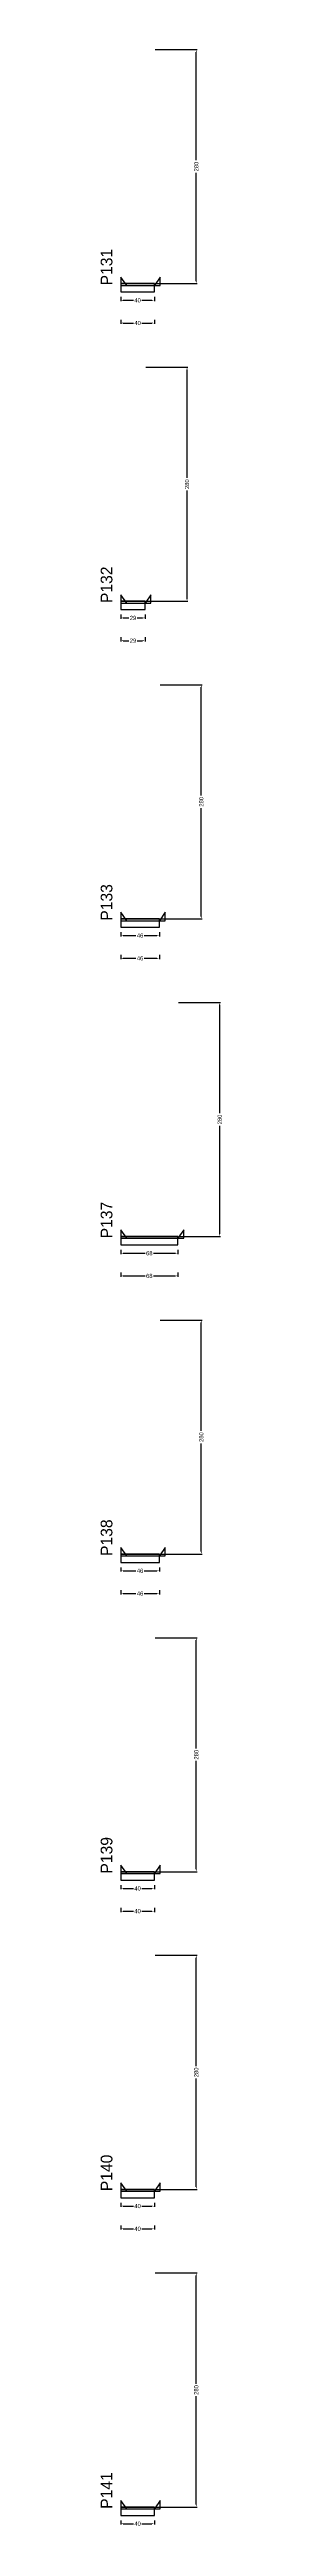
# Model space of a CAD drawing. Header units: centimetres. Extents: x -10500 to 4121, y -45226 to 295.
# Drawn here: x 3976 to 4121, y -33841 to -30878 of the extents above; entities that cross this region are included whole.
import ezdxf

# ---------------------------------------------------------------- set-up
doc = ezdxf.new("R2010")
doc.units = ezdxf.units.CM
for name, color, linetype in [('NOMENCLATURA', 7, 'Continuous'), ('SARR_2.2x10', 60, 'Continuous'), ('SARR_2.2x7', 40, 'Continuous')]:
    doc.layers.add(name, color=color, linetype=linetype)
doc.dimstyles.new('PAINEL-NOVA', dxfattribs={"dimtxt": 5, "dimasz": 3, "dimexe": 1, "dimexo": 1, "dimgap": 1, "dimtad": 1, "dimcen": 2.5, "dimazin": 3, "dimtfac": 1, "dimtmove": 0, "dimatfit": 3})

# ---------------------------------------------------------------- blocks, each defined once
blk = doc.blocks.new('_CLOSEDFILLED')
at = {"color": 0, "linetype": 'BYBLOCK'}
blk.add_solid([(-1, 0.16), (0, 0), (-1, -0.16)], dxfattribs=at)
blk = doc.blocks.new('*D2153')
for p, q in [((4000, -31173.8), (4000, -31178.8)), ((4003, -31177.8), (4015, -31177.8)), ((4025, -31177.8), (4037, -31177.8)), ((4040, -31173.8), (4040, -31178.8))]:
    blk.add_line(p, q)
at = {"layer": 'Defpoints'}
for p in [(4000, -31172.8), (4040, -31172.8), (4000, -31177.8)]:
    blk.add_point(p, dxfattribs=at)
at = {"layer": 'SARR_2.2x10', "xscale": 3, "yscale": 3, "rotation": 180}
blk.add_blockref('_CLOSEDFILLED', (4000, -31177.8), dxfattribs=at)
at = {"layer": 'SARR_2.2x10', "xscale": 3, "yscale": 3}
blk.add_blockref('_CLOSEDFILLED', (4040, -31177.8), dxfattribs=at)
at = {"layer": 'SARR_2.2x10', "insert": (4020, -31177.8), "char_height": 5, "attachment_point": 5}
blk.add_mtext('40', dxfattribs=at)
blk = doc.blocks.new('*D2154')
for p, q in [((4041, -30877.8), (4091, -30877.8)), ((4090, -31010.3), (4090, -30880.8)), ((4090, -31154.8), (4090, -31025.3)), ((4041, -31157.8), (4091, -31157.8))]:
    blk.add_line(p, q)
at = {"layer": 'Defpoints'}
for p in [(4040, -30877.8), (4040, -31157.8), (4090, -31157.8)]:
    blk.add_point(p, dxfattribs=at)
at = {"layer": 'SARR_2.2x10', "xscale": 3, "yscale": 3}
for p, rotation in [((4090, -30877.8), 90), ((4090, -31157.8), 270)]:
    blk.add_blockref('_CLOSEDFILLED', p, dxfattribs=dict(at, rotation=rotation))
at = {"layer": 'SARR_2.2x10', "insert": (4090, -31017.8), "char_height": 5, "attachment_point": 5, "rotation": 90}
blk.add_mtext('280', dxfattribs=at)
blk = doc.blocks.new('*D2155')
for p, q in [((4041, -30877.8), (4091, -30877.8)), ((4090, -31010.3), (4090, -30880.8)), ((4090, -31154.8), (4090, -31025.3)), ((4041, -31157.8), (4091, -31157.8))]:
    blk.add_line(p, q)
at = {"layer": 'Defpoints'}
for p in [(4040, -30877.8), (4040, -31157.8), (4090, -31157.8)]:
    blk.add_point(p, dxfattribs=at)
at = {"layer": 'SARR_2.2x10', "xscale": 3, "yscale": 3}
for p, rotation in [((4090, -30877.8), 90), ((4090, -31157.8), 270)]:
    blk.add_blockref('_CLOSEDFILLED', p, dxfattribs=dict(at, rotation=rotation))
at = {"layer": 'SARR_2.2x10', "insert": (4090, -31017.8), "char_height": 5, "attachment_point": 5, "rotation": 90}
blk.add_mtext('280', dxfattribs=at)
blk = doc.blocks.new('*D2156')
for p, q in [((4041, -30877.8), (4091, -30877.8)), ((4090, -31010.3), (4090, -30880.8)), ((4090, -31154.8), (4090, -31025.3)), ((4041, -31157.8), (4091, -31157.8))]:
    blk.add_line(p, q)
at = {"layer": 'Defpoints'}
for p in [(4040, -30877.8), (4040, -31157.8), (4090, -31157.8)]:
    blk.add_point(p, dxfattribs=at)
at = {"layer": 'SARR_2.2x10', "xscale": 3, "yscale": 3}
for p, rotation in [((4090, -30877.8), 90), ((4090, -31157.8), 270)]:
    blk.add_blockref('_CLOSEDFILLED', p, dxfattribs=dict(at, rotation=rotation))
at = {"layer": 'SARR_2.2x10', "insert": (4090, -31017.8), "char_height": 5, "attachment_point": 5, "rotation": 90}
blk.add_mtext('280', dxfattribs=at)
blk = doc.blocks.new('*D2157')
for p, q in [((4041, -30877.8), (4091, -30877.8)), ((4090, -31010.3), (4090, -30880.8)), ((4090, -31154.8), (4090, -31025.3)), ((4041, -31157.8), (4091, -31157.8))]:
    blk.add_line(p, q)
at = {"layer": 'Defpoints'}
for p in [(4040, -30877.8), (4040, -31157.8), (4090, -31157.8)]:
    blk.add_point(p, dxfattribs=at)
at = {"layer": 'SARR_2.2x10', "xscale": 3, "yscale": 3}
for p, rotation in [((4090, -30877.8), 90), ((4090, -31157.8), 270)]:
    blk.add_blockref('_CLOSEDFILLED', p, dxfattribs=dict(at, rotation=rotation))
at = {"layer": 'SARR_2.2x10', "insert": (4090, -31017.8), "char_height": 5, "attachment_point": 5, "rotation": 90}
blk.add_mtext('280', dxfattribs=at)
blk = doc.blocks.new('*D2158')
for p, q in [((4000, -31201), (4000, -31206)), ((4040, -31201), (4040, -31206)), ((4003, -31205), (4015, -31205)), ((4025, -31205), (4037, -31205))]:
    blk.add_line(p, q)
at = {"layer": 'Defpoints'}
for p in [(4000, -31200), (4040, -31200), (4000, -31205)]:
    blk.add_point(p, dxfattribs=at)
at = {"layer": 'SARR_2.2x10', "xscale": 3, "yscale": 3, "rotation": 180}
blk.add_blockref('_CLOSEDFILLED', (4000, -31205), dxfattribs=at)
at = {"layer": 'SARR_2.2x10', "xscale": 3, "yscale": 3}
blk.add_blockref('_CLOSEDFILLED', (4040, -31205), dxfattribs=at)
at = {"layer": 'SARR_2.2x10', "insert": (4020, -31205), "char_height": 5, "attachment_point": 5}
blk.add_mtext('40', dxfattribs=at)
blk = doc.blocks.new('GRA-E')
at = {"layer": 'SARR_2.2x7'}
blk.add_lwpolyline([(0, 0), (7, 0), (0, 10)], close=True, dxfattribs=at)
blk = doc.blocks.new('GRA-D')
at = {"layer": 'SARR_2.2x7'}
blk.add_lwpolyline([(0, 0), (7, 0), (7, 10)], close=True, dxfattribs=at)
blk = doc.blocks.new('*D2179')
for p, q in [((4000, -31553.8), (4000, -31558.8)), ((4003, -31557.8), (4009.5, -31557.8)), ((4019.5, -31557.8), (4026, -31557.8)), ((4029, -31553.8), (4029, -31558.8))]:
    blk.add_line(p, q)
at = {"layer": 'Defpoints'}
for p in [(4000, -31552.8), (4000, -31557.8), (4029, -31552.8)]:
    blk.add_point(p, dxfattribs=at)
at = {"layer": 'SARR_2.2x10', "xscale": 3, "yscale": 3, "rotation": 180}
blk.add_blockref('_CLOSEDFILLED', (4000, -31557.8), dxfattribs=at)
at = {"layer": 'SARR_2.2x10', "xscale": 3, "yscale": 3}
blk.add_blockref('_CLOSEDFILLED', (4029, -31557.8), dxfattribs=at)
at = {"layer": 'SARR_2.2x10', "insert": (4014.5, -31557.8), "char_height": 5, "attachment_point": 5}
blk.add_mtext('29', dxfattribs=at)
blk = doc.blocks.new('*D2180')
for p, q in [((4030, -31257.8), (4080, -31257.8)), ((4079, -31390.3), (4079, -31260.8)), ((4079, -31534.8), (4079, -31405.3)), ((4030, -31537.8), (4080, -31537.8))]:
    blk.add_line(p, q)
at = {"layer": 'Defpoints'}
for p in [(4029, -31257.8), (4029, -31537.8), (4079, -31537.8)]:
    blk.add_point(p, dxfattribs=at)
at = {"layer": 'SARR_2.2x10', "xscale": 3, "yscale": 3}
for p, rotation in [((4079, -31257.8), 90), ((4079, -31537.8), 270)]:
    blk.add_blockref('_CLOSEDFILLED', p, dxfattribs=dict(at, rotation=rotation))
at = {"layer": 'SARR_2.2x10', "insert": (4079, -31397.8), "char_height": 5, "attachment_point": 5, "rotation": 90}
blk.add_mtext('280', dxfattribs=at)
blk = doc.blocks.new('*D2181')
for p, q in [((4030, -31257.8), (4080, -31257.8)), ((4079, -31390.3), (4079, -31260.8)), ((4079, -31534.8), (4079, -31405.3)), ((4030, -31537.8), (4080, -31537.8))]:
    blk.add_line(p, q)
at = {"layer": 'Defpoints'}
for p in [(4029, -31257.8), (4029, -31537.8), (4079, -31537.8)]:
    blk.add_point(p, dxfattribs=at)
at = {"layer": 'SARR_2.2x10', "xscale": 3, "yscale": 3}
for p, rotation in [((4079, -31257.8), 90), ((4079, -31537.8), 270)]:
    blk.add_blockref('_CLOSEDFILLED', p, dxfattribs=dict(at, rotation=rotation))
at = {"layer": 'SARR_2.2x10', "insert": (4079, -31397.8), "char_height": 5, "attachment_point": 5, "rotation": 90}
blk.add_mtext('280', dxfattribs=at)
blk = doc.blocks.new('*D2182')
for p, q in [((4030, -31257.8), (4080, -31257.8)), ((4079, -31390.3), (4079, -31260.8)), ((4079, -31534.8), (4079, -31405.3)), ((4030, -31537.8), (4080, -31537.8))]:
    blk.add_line(p, q)
at = {"layer": 'Defpoints'}
for p in [(4029, -31257.8), (4029, -31537.8), (4079, -31537.8)]:
    blk.add_point(p, dxfattribs=at)
at = {"layer": 'SARR_2.2x10', "xscale": 3, "yscale": 3}
for p, rotation in [((4079, -31257.8), 90), ((4079, -31537.8), 270)]:
    blk.add_blockref('_CLOSEDFILLED', p, dxfattribs=dict(at, rotation=rotation))
at = {"layer": 'SARR_2.2x10', "insert": (4079, -31397.8), "char_height": 5, "attachment_point": 5, "rotation": 90}
blk.add_mtext('280', dxfattribs=at)
blk = doc.blocks.new('*D2183')
for p, q in [((4030, -31257.8), (4080, -31257.8)), ((4079, -31390.3), (4079, -31260.8)), ((4079, -31534.8), (4079, -31405.3)), ((4030, -31537.8), (4080, -31537.8))]:
    blk.add_line(p, q)
at = {"layer": 'Defpoints'}
for p in [(4029, -31257.8), (4029, -31537.8), (4079, -31537.8)]:
    blk.add_point(p, dxfattribs=at)
at = {"layer": 'SARR_2.2x10', "xscale": 3, "yscale": 3}
for p, rotation in [((4079, -31257.8), 90), ((4079, -31537.8), 270)]:
    blk.add_blockref('_CLOSEDFILLED', p, dxfattribs=dict(at, rotation=rotation))
at = {"layer": 'SARR_2.2x10', "insert": (4079, -31397.8), "char_height": 5, "attachment_point": 5, "rotation": 90}
blk.add_mtext('280', dxfattribs=at)
blk = doc.blocks.new('*D2184')
for p, q in [((4000, -31581), (4000, -31586)), ((4003, -31585), (4009.5, -31585)), ((4019.5, -31585), (4026, -31585)), ((4029, -31581), (4029, -31586))]:
    blk.add_line(p, q)
at = {"layer": 'Defpoints'}
for p in [(4000, -31580), (4000, -31585), (4029, -31580)]:
    blk.add_point(p, dxfattribs=at)
at = {"layer": 'SARR_2.2x10', "xscale": 3, "yscale": 3, "rotation": 180}
blk.add_blockref('_CLOSEDFILLED', (4000, -31585), dxfattribs=at)
at = {"layer": 'SARR_2.2x10', "xscale": 3, "yscale": 3}
blk.add_blockref('_CLOSEDFILLED', (4029, -31585), dxfattribs=at)
at = {"layer": 'SARR_2.2x10', "insert": (4014.5, -31585), "char_height": 5, "attachment_point": 5}
blk.add_mtext('29', dxfattribs=at)
blk = doc.blocks.new('*D2205')
for p, q in [((4000, -31933.8), (4000, -31938.8)), ((4003, -31937.8), (4018, -31937.8)), ((4028, -31937.8), (4043, -31937.8)), ((4046, -31933.8), (4046, -31938.8))]:
    blk.add_line(p, q)
at = {"layer": 'Defpoints'}
for p in [(4000, -31932.8), (4000, -31937.8), (4046, -31932.8)]:
    blk.add_point(p, dxfattribs=at)
at = {"layer": 'SARR_2.2x10', "xscale": 3, "yscale": 3, "rotation": 180}
blk.add_blockref('_CLOSEDFILLED', (4000, -31937.8), dxfattribs=at)
at = {"layer": 'SARR_2.2x10', "xscale": 3, "yscale": 3}
blk.add_blockref('_CLOSEDFILLED', (4046, -31937.8), dxfattribs=at)
at = {"layer": 'SARR_2.2x10', "insert": (4023, -31937.8), "char_height": 5, "attachment_point": 5}
blk.add_mtext('46', dxfattribs=at)
blk = doc.blocks.new('*D2206')
for p, q in [((4047, -31637.8), (4097, -31637.8)), ((4096, -31770.3), (4096, -31640.8)), ((4096, -31914.8), (4096, -31785.3)), ((4047, -31917.8), (4097, -31917.8))]:
    blk.add_line(p, q)
at = {"layer": 'Defpoints'}
for p in [(4046, -31637.8), (4046, -31917.8), (4096, -31917.8)]:
    blk.add_point(p, dxfattribs=at)
at = {"layer": 'SARR_2.2x10', "xscale": 3, "yscale": 3}
for p, rotation in [((4096, -31637.8), 90), ((4096, -31917.8), 270)]:
    blk.add_blockref('_CLOSEDFILLED', p, dxfattribs=dict(at, rotation=rotation))
at = {"layer": 'SARR_2.2x10', "insert": (4096, -31777.8), "char_height": 5, "attachment_point": 5, "rotation": 90}
blk.add_mtext('280', dxfattribs=at)
blk = doc.blocks.new('*D2207')
for p, q in [((4047, -31637.8), (4097, -31637.8)), ((4096, -31770.3), (4096, -31640.8)), ((4096, -31914.8), (4096, -31785.3)), ((4047, -31917.8), (4097, -31917.8))]:
    blk.add_line(p, q)
at = {"layer": 'Defpoints'}
for p in [(4046, -31637.8), (4046, -31917.8), (4096, -31917.8)]:
    blk.add_point(p, dxfattribs=at)
at = {"layer": 'SARR_2.2x10', "xscale": 3, "yscale": 3}
for p, rotation in [((4096, -31637.8), 90), ((4096, -31917.8), 270)]:
    blk.add_blockref('_CLOSEDFILLED', p, dxfattribs=dict(at, rotation=rotation))
at = {"layer": 'SARR_2.2x10', "insert": (4096, -31777.8), "char_height": 5, "attachment_point": 5, "rotation": 90}
blk.add_mtext('280', dxfattribs=at)
blk = doc.blocks.new('*D2208')
for p, q in [((4047, -31637.8), (4097, -31637.8)), ((4096, -31770.3), (4096, -31640.8)), ((4096, -31914.8), (4096, -31785.3)), ((4047, -31917.8), (4097, -31917.8))]:
    blk.add_line(p, q)
at = {"layer": 'Defpoints'}
for p in [(4046, -31637.8), (4046, -31917.8), (4096, -31917.8)]:
    blk.add_point(p, dxfattribs=at)
at = {"layer": 'SARR_2.2x10', "xscale": 3, "yscale": 3}
for p, rotation in [((4096, -31637.8), 90), ((4096, -31917.8), 270)]:
    blk.add_blockref('_CLOSEDFILLED', p, dxfattribs=dict(at, rotation=rotation))
at = {"layer": 'SARR_2.2x10', "insert": (4096, -31777.8), "char_height": 5, "attachment_point": 5, "rotation": 90}
blk.add_mtext('280', dxfattribs=at)
blk = doc.blocks.new('*D2209')
for p, q in [((4047, -31637.8), (4097, -31637.8)), ((4096, -31770.3), (4096, -31640.8)), ((4096, -31914.8), (4096, -31785.3)), ((4047, -31917.8), (4097, -31917.8))]:
    blk.add_line(p, q)
at = {"layer": 'Defpoints'}
for p in [(4046, -31637.8), (4046, -31917.8), (4096, -31917.8)]:
    blk.add_point(p, dxfattribs=at)
at = {"layer": 'SARR_2.2x10', "xscale": 3, "yscale": 3}
for p, rotation in [((4096, -31637.8), 90), ((4096, -31917.8), 270)]:
    blk.add_blockref('_CLOSEDFILLED', p, dxfattribs=dict(at, rotation=rotation))
at = {"layer": 'SARR_2.2x10', "insert": (4096, -31777.8), "char_height": 5, "attachment_point": 5, "rotation": 90}
blk.add_mtext('280', dxfattribs=at)
blk = doc.blocks.new('*D2210')
for p, q in [((4000, -31961), (4000, -31966)), ((4003, -31965), (4018, -31965)), ((4028, -31965), (4043, -31965)), ((4046, -31961), (4046, -31966))]:
    blk.add_line(p, q)
at = {"layer": 'Defpoints'}
for p in [(4000, -31960), (4000, -31965), (4046, -31960)]:
    blk.add_point(p, dxfattribs=at)
at = {"layer": 'SARR_2.2x10', "xscale": 3, "yscale": 3, "rotation": 180}
blk.add_blockref('_CLOSEDFILLED', (4000, -31965), dxfattribs=at)
at = {"layer": 'SARR_2.2x10', "xscale": 3, "yscale": 3}
blk.add_blockref('_CLOSEDFILLED', (4046, -31965), dxfattribs=at)
at = {"layer": 'SARR_2.2x10', "insert": (4023, -31965), "char_height": 5, "attachment_point": 5}
blk.add_mtext('46', dxfattribs=at)
blk = doc.blocks.new('*D2231')
for p, q in [((4000, -32313.8), (4000, -32318.8)), ((4003, -32317.8), (4029, -32317.8)), ((4039, -32317.8), (4065, -32317.8)), ((4068, -32313.8), (4068, -32318.8))]:
    blk.add_line(p, q)
at = {"layer": 'Defpoints'}
for p in [(4000, -32312.8), (4000, -32317.8), (4068, -32312.8)]:
    blk.add_point(p, dxfattribs=at)
at = {"layer": 'SARR_2.2x10', "xscale": 3, "yscale": 3, "rotation": 180}
blk.add_blockref('_CLOSEDFILLED', (4000, -32317.8), dxfattribs=at)
at = {"layer": 'SARR_2.2x10', "xscale": 3, "yscale": 3}
blk.add_blockref('_CLOSEDFILLED', (4068, -32317.8), dxfattribs=at)
at = {"layer": 'SARR_2.2x10', "insert": (4034, -32317.8), "char_height": 5, "attachment_point": 5}
blk.add_mtext('68', dxfattribs=at)
blk = doc.blocks.new('*D2232')
for p, q in [((4069, -32017.8), (4119, -32017.8)), ((4118, -32150.3), (4118, -32020.8)), ((4118, -32294.8), (4118, -32165.3)), ((4069, -32297.8), (4119, -32297.8))]:
    blk.add_line(p, q)
at = {"layer": 'Defpoints'}
for p in [(4068, -32017.8), (4068, -32297.8), (4118, -32297.8)]:
    blk.add_point(p, dxfattribs=at)
at = {"layer": 'SARR_2.2x10', "xscale": 3, "yscale": 3}
for p, rotation in [((4118, -32017.8), 90), ((4118, -32297.8), 270)]:
    blk.add_blockref('_CLOSEDFILLED', p, dxfattribs=dict(at, rotation=rotation))
at = {"layer": 'SARR_2.2x10', "insert": (4118, -32157.8), "char_height": 5, "attachment_point": 5, "rotation": 90}
blk.add_mtext('280', dxfattribs=at)
blk = doc.blocks.new('*D2233')
for p, q in [((4069, -32017.8), (4119, -32017.8)), ((4118, -32150.3), (4118, -32020.8)), ((4118, -32294.8), (4118, -32165.3)), ((4069, -32297.8), (4119, -32297.8))]:
    blk.add_line(p, q)
at = {"layer": 'Defpoints'}
for p in [(4068, -32017.8), (4068, -32297.8), (4118, -32297.8)]:
    blk.add_point(p, dxfattribs=at)
at = {"layer": 'SARR_2.2x10', "xscale": 3, "yscale": 3}
for p, rotation in [((4118, -32017.8), 90), ((4118, -32297.8), 270)]:
    blk.add_blockref('_CLOSEDFILLED', p, dxfattribs=dict(at, rotation=rotation))
at = {"layer": 'SARR_2.2x10', "insert": (4118, -32157.8), "char_height": 5, "attachment_point": 5, "rotation": 90}
blk.add_mtext('280', dxfattribs=at)
blk = doc.blocks.new('*D2234')
for p, q in [((4069, -32017.8), (4119, -32017.8)), ((4118, -32150.3), (4118, -32020.8)), ((4118, -32294.8), (4118, -32165.3)), ((4069, -32297.8), (4119, -32297.8))]:
    blk.add_line(p, q)
at = {"layer": 'Defpoints'}
for p in [(4068, -32017.8), (4068, -32297.8), (4118, -32297.8)]:
    blk.add_point(p, dxfattribs=at)
at = {"layer": 'SARR_2.2x10', "xscale": 3, "yscale": 3}
for p, rotation in [((4118, -32017.8), 90), ((4118, -32297.8), 270)]:
    blk.add_blockref('_CLOSEDFILLED', p, dxfattribs=dict(at, rotation=rotation))
at = {"layer": 'SARR_2.2x10', "insert": (4118, -32157.8), "char_height": 5, "attachment_point": 5, "rotation": 90}
blk.add_mtext('280', dxfattribs=at)
blk = doc.blocks.new('*D2235')
for p, q in [((4069, -32017.8), (4119, -32017.8)), ((4118, -32150.3), (4118, -32020.8)), ((4118, -32294.8), (4118, -32165.3)), ((4069, -32297.8), (4119, -32297.8))]:
    blk.add_line(p, q)
at = {"layer": 'Defpoints'}
for p in [(4068, -32017.8), (4068, -32297.8), (4118, -32297.8)]:
    blk.add_point(p, dxfattribs=at)
at = {"layer": 'SARR_2.2x10', "xscale": 3, "yscale": 3}
for p, rotation in [((4118, -32017.8), 90), ((4118, -32297.8), 270)]:
    blk.add_blockref('_CLOSEDFILLED', p, dxfattribs=dict(at, rotation=rotation))
at = {"layer": 'SARR_2.2x10', "insert": (4118, -32157.8), "char_height": 5, "attachment_point": 5, "rotation": 90}
blk.add_mtext('280', dxfattribs=at)
blk = doc.blocks.new('*D2236')
for p, q in [((4000, -32341), (4000, -32346)), ((4003, -32345), (4029, -32345)), ((4039, -32345), (4065, -32345)), ((4068, -32341), (4068, -32346))]:
    blk.add_line(p, q)
at = {"layer": 'Defpoints'}
for p in [(4000, -32340), (4000, -32345), (4068, -32340)]:
    blk.add_point(p, dxfattribs=at)
at = {"layer": 'SARR_2.2x10', "xscale": 3, "yscale": 3, "rotation": 180}
blk.add_blockref('_CLOSEDFILLED', (4000, -32345), dxfattribs=at)
at = {"layer": 'SARR_2.2x10', "xscale": 3, "yscale": 3}
blk.add_blockref('_CLOSEDFILLED', (4068, -32345), dxfattribs=at)
at = {"layer": 'SARR_2.2x10', "insert": (4034, -32345), "char_height": 5, "attachment_point": 5}
blk.add_mtext('68', dxfattribs=at)
blk = doc.blocks.new('*D2257')
for p, q in [((4000, -32693.8), (4000, -32698.8)), ((4003, -32697.8), (4018, -32697.8)), ((4028, -32697.8), (4043, -32697.8)), ((4046, -32693.8), (4046, -32698.8))]:
    blk.add_line(p, q)
at = {"layer": 'Defpoints'}
for p in [(4000, -32692.8), (4000, -32697.8), (4046, -32692.8)]:
    blk.add_point(p, dxfattribs=at)
at = {"layer": 'SARR_2.2x10', "xscale": 3, "yscale": 3, "rotation": 180}
blk.add_blockref('_CLOSEDFILLED', (4000, -32697.8), dxfattribs=at)
at = {"layer": 'SARR_2.2x10', "xscale": 3, "yscale": 3}
blk.add_blockref('_CLOSEDFILLED', (4046, -32697.8), dxfattribs=at)
at = {"layer": 'SARR_2.2x10', "insert": (4023, -32697.8), "char_height": 5, "attachment_point": 5}
blk.add_mtext('46', dxfattribs=at)
blk = doc.blocks.new('*D2258')
for p, q in [((4047, -32397.8), (4097, -32397.8)), ((4096, -32530.3), (4096, -32400.8)), ((4096, -32674.8), (4096, -32545.3)), ((4047, -32677.8), (4097, -32677.8))]:
    blk.add_line(p, q)
at = {"layer": 'Defpoints'}
for p in [(4046, -32397.8), (4046, -32677.8), (4096, -32677.8)]:
    blk.add_point(p, dxfattribs=at)
at = {"layer": 'SARR_2.2x10', "xscale": 3, "yscale": 3}
for p, rotation in [((4096, -32397.8), 90), ((4096, -32677.8), 270)]:
    blk.add_blockref('_CLOSEDFILLED', p, dxfattribs=dict(at, rotation=rotation))
at = {"layer": 'SARR_2.2x10', "insert": (4096, -32537.8), "char_height": 5, "attachment_point": 5, "rotation": 90}
blk.add_mtext('280', dxfattribs=at)
blk = doc.blocks.new('*D2259')
for p, q in [((4047, -32397.8), (4097, -32397.8)), ((4096, -32530.3), (4096, -32400.8)), ((4096, -32674.8), (4096, -32545.3)), ((4047, -32677.8), (4097, -32677.8))]:
    blk.add_line(p, q)
at = {"layer": 'Defpoints'}
for p in [(4046, -32397.8), (4046, -32677.8), (4096, -32677.8)]:
    blk.add_point(p, dxfattribs=at)
at = {"layer": 'SARR_2.2x10', "xscale": 3, "yscale": 3}
for p, rotation in [((4096, -32397.8), 90), ((4096, -32677.8), 270)]:
    blk.add_blockref('_CLOSEDFILLED', p, dxfattribs=dict(at, rotation=rotation))
at = {"layer": 'SARR_2.2x10', "insert": (4096, -32537.8), "char_height": 5, "attachment_point": 5, "rotation": 90}
blk.add_mtext('280', dxfattribs=at)
blk = doc.blocks.new('*D2260')
for p, q in [((4047, -32397.8), (4097, -32397.8)), ((4096, -32530.3), (4096, -32400.8)), ((4096, -32674.8), (4096, -32545.3)), ((4047, -32677.8), (4097, -32677.8))]:
    blk.add_line(p, q)
at = {"layer": 'Defpoints'}
for p in [(4046, -32397.8), (4046, -32677.8), (4096, -32677.8)]:
    blk.add_point(p, dxfattribs=at)
at = {"layer": 'SARR_2.2x10', "xscale": 3, "yscale": 3}
for p, rotation in [((4096, -32397.8), 90), ((4096, -32677.8), 270)]:
    blk.add_blockref('_CLOSEDFILLED', p, dxfattribs=dict(at, rotation=rotation))
at = {"layer": 'SARR_2.2x10', "insert": (4096, -32537.8), "char_height": 5, "attachment_point": 5, "rotation": 90}
blk.add_mtext('280', dxfattribs=at)
blk = doc.blocks.new('*D2261')
for p, q in [((4047, -32397.8), (4097, -32397.8)), ((4096, -32530.3), (4096, -32400.8)), ((4096, -32674.8), (4096, -32545.3)), ((4047, -32677.8), (4097, -32677.8))]:
    blk.add_line(p, q)
at = {"layer": 'Defpoints'}
for p in [(4046, -32397.8), (4046, -32677.8), (4096, -32677.8)]:
    blk.add_point(p, dxfattribs=at)
at = {"layer": 'SARR_2.2x10', "xscale": 3, "yscale": 3}
for p, rotation in [((4096, -32397.8), 90), ((4096, -32677.8), 270)]:
    blk.add_blockref('_CLOSEDFILLED', p, dxfattribs=dict(at, rotation=rotation))
at = {"layer": 'SARR_2.2x10', "insert": (4096, -32537.8), "char_height": 5, "attachment_point": 5, "rotation": 90}
blk.add_mtext('280', dxfattribs=at)
blk = doc.blocks.new('*D2262')
for p, q in [((4000, -32721), (4000, -32726)), ((4003, -32725), (4018, -32725)), ((4028, -32725), (4043, -32725)), ((4046, -32721), (4046, -32726))]:
    blk.add_line(p, q)
at = {"layer": 'Defpoints'}
for p in [(4000, -32720), (4000, -32725), (4046, -32720)]:
    blk.add_point(p, dxfattribs=at)
at = {"layer": 'SARR_2.2x10', "xscale": 3, "yscale": 3, "rotation": 180}
blk.add_blockref('_CLOSEDFILLED', (4000, -32725), dxfattribs=at)
at = {"layer": 'SARR_2.2x10', "xscale": 3, "yscale": 3}
blk.add_blockref('_CLOSEDFILLED', (4046, -32725), dxfattribs=at)
at = {"layer": 'SARR_2.2x10', "insert": (4023, -32725), "char_height": 5, "attachment_point": 5}
blk.add_mtext('46', dxfattribs=at)
blk = doc.blocks.new('*D2283')
for p, q in [((4000, -33073.8), (4000, -33078.8)), ((4003, -33077.8), (4015, -33077.8)), ((4025, -33077.8), (4037, -33077.8)), ((4040, -33073.8), (4040, -33078.8))]:
    blk.add_line(p, q)
at = {"layer": 'Defpoints'}
for p in [(4000, -33072.8), (4000, -33077.8), (4040, -33072.8)]:
    blk.add_point(p, dxfattribs=at)
at = {"layer": 'SARR_2.2x10', "xscale": 3, "yscale": 3, "rotation": 180}
blk.add_blockref('_CLOSEDFILLED', (4000, -33077.8), dxfattribs=at)
at = {"layer": 'SARR_2.2x10', "xscale": 3, "yscale": 3}
blk.add_blockref('_CLOSEDFILLED', (4040, -33077.8), dxfattribs=at)
at = {"layer": 'SARR_2.2x10', "insert": (4020, -33077.8), "char_height": 5, "attachment_point": 5}
blk.add_mtext('40', dxfattribs=at)
blk = doc.blocks.new('*D2284')
for p, q in [((4041, -32777.8), (4091, -32777.8)), ((4090, -32910.3), (4090, -32780.8)), ((4090, -33054.8), (4090, -32925.3)), ((4041, -33057.8), (4091, -33057.8))]:
    blk.add_line(p, q)
at = {"layer": 'Defpoints'}
for p in [(4040, -32777.8), (4040, -33057.8), (4090, -33057.8)]:
    blk.add_point(p, dxfattribs=at)
at = {"layer": 'SARR_2.2x10', "xscale": 3, "yscale": 3}
for p, rotation in [((4090, -32777.8), 90), ((4090, -33057.8), 270)]:
    blk.add_blockref('_CLOSEDFILLED', p, dxfattribs=dict(at, rotation=rotation))
at = {"layer": 'SARR_2.2x10', "insert": (4090, -32917.8), "char_height": 5, "attachment_point": 5, "rotation": 90}
blk.add_mtext('280', dxfattribs=at)
blk = doc.blocks.new('*D2285')
for p, q in [((4041, -32777.8), (4091, -32777.8)), ((4090, -32910.3), (4090, -32780.8)), ((4090, -33054.8), (4090, -32925.3)), ((4041, -33057.8), (4091, -33057.8))]:
    blk.add_line(p, q)
at = {"layer": 'Defpoints'}
for p in [(4040, -32777.8), (4040, -33057.8), (4090, -33057.8)]:
    blk.add_point(p, dxfattribs=at)
at = {"layer": 'SARR_2.2x10', "xscale": 3, "yscale": 3}
for p, rotation in [((4090, -32777.8), 90), ((4090, -33057.8), 270)]:
    blk.add_blockref('_CLOSEDFILLED', p, dxfattribs=dict(at, rotation=rotation))
at = {"layer": 'SARR_2.2x10', "insert": (4090, -32917.8), "char_height": 5, "attachment_point": 5, "rotation": 90}
blk.add_mtext('280', dxfattribs=at)
blk = doc.blocks.new('*D2286')
for p, q in [((4041, -32777.8), (4091, -32777.8)), ((4090, -32910.3), (4090, -32780.8)), ((4090, -33054.8), (4090, -32925.3)), ((4041, -33057.8), (4091, -33057.8))]:
    blk.add_line(p, q)
at = {"layer": 'Defpoints'}
for p in [(4040, -32777.8), (4040, -33057.8), (4090, -33057.8)]:
    blk.add_point(p, dxfattribs=at)
at = {"layer": 'SARR_2.2x10', "xscale": 3, "yscale": 3}
for p, rotation in [((4090, -32777.8), 90), ((4090, -33057.8), 270)]:
    blk.add_blockref('_CLOSEDFILLED', p, dxfattribs=dict(at, rotation=rotation))
at = {"layer": 'SARR_2.2x10', "insert": (4090, -32917.8), "char_height": 5, "attachment_point": 5, "rotation": 90}
blk.add_mtext('280', dxfattribs=at)
blk = doc.blocks.new('*D2287')
for p, q in [((4041, -32777.8), (4091, -32777.8)), ((4090, -32910.3), (4090, -32780.8)), ((4090, -33054.8), (4090, -32925.3)), ((4041, -33057.8), (4091, -33057.8))]:
    blk.add_line(p, q)
at = {"layer": 'Defpoints'}
for p in [(4040, -32777.8), (4040, -33057.8), (4090, -33057.8)]:
    blk.add_point(p, dxfattribs=at)
at = {"layer": 'SARR_2.2x10', "xscale": 3, "yscale": 3}
for p, rotation in [((4090, -32777.8), 90), ((4090, -33057.8), 270)]:
    blk.add_blockref('_CLOSEDFILLED', p, dxfattribs=dict(at, rotation=rotation))
at = {"layer": 'SARR_2.2x10', "insert": (4090, -32917.8), "char_height": 5, "attachment_point": 5, "rotation": 90}
blk.add_mtext('280', dxfattribs=at)
blk = doc.blocks.new('*D2288')
for p, q in [((4000, -33101), (4000, -33106)), ((4003, -33105), (4015, -33105)), ((4025, -33105), (4037, -33105)), ((4040, -33101), (4040, -33106))]:
    blk.add_line(p, q)
at = {"layer": 'Defpoints'}
for p in [(4000, -33100), (4000, -33105), (4040, -33100)]:
    blk.add_point(p, dxfattribs=at)
at = {"layer": 'SARR_2.2x10', "xscale": 3, "yscale": 3, "rotation": 180}
blk.add_blockref('_CLOSEDFILLED', (4000, -33105), dxfattribs=at)
at = {"layer": 'SARR_2.2x10', "xscale": 3, "yscale": 3}
blk.add_blockref('_CLOSEDFILLED', (4040, -33105), dxfattribs=at)
at = {"layer": 'SARR_2.2x10', "insert": (4020, -33105), "char_height": 5, "attachment_point": 5}
blk.add_mtext('40', dxfattribs=at)
blk = doc.blocks.new('*D2309')
for p, q in [((4000, -33453.8), (4000, -33458.8)), ((4040, -33453.8), (4040, -33458.8)), ((4003, -33457.8), (4015, -33457.8)), ((4025, -33457.8), (4037, -33457.8))]:
    blk.add_line(p, q)
at = {"layer": 'Defpoints'}
for p in [(4000, -33452.8), (4040, -33452.8), (4000, -33457.8)]:
    blk.add_point(p, dxfattribs=at)
at = {"layer": 'SARR_2.2x10', "xscale": 3, "yscale": 3, "rotation": 180}
blk.add_blockref('_CLOSEDFILLED', (4000, -33457.8), dxfattribs=at)
at = {"layer": 'SARR_2.2x10', "xscale": 3, "yscale": 3}
blk.add_blockref('_CLOSEDFILLED', (4040, -33457.8), dxfattribs=at)
at = {"layer": 'SARR_2.2x10', "insert": (4020, -33457.8), "char_height": 5, "attachment_point": 5}
blk.add_mtext('40', dxfattribs=at)
blk = doc.blocks.new('*D2310')
for p, q in [((4041, -33157.8), (4091, -33157.8)), ((4090, -33290.3), (4090, -33160.8)), ((4090, -33434.8), (4090, -33305.3)), ((4041, -33437.8), (4091, -33437.8))]:
    blk.add_line(p, q)
at = {"layer": 'Defpoints'}
for p in [(4040, -33157.8), (4040, -33437.8), (4090, -33437.8)]:
    blk.add_point(p, dxfattribs=at)
at = {"layer": 'SARR_2.2x10', "xscale": 3, "yscale": 3}
for p, rotation in [((4090, -33157.8), 90), ((4090, -33437.8), 270)]:
    blk.add_blockref('_CLOSEDFILLED', p, dxfattribs=dict(at, rotation=rotation))
at = {"layer": 'SARR_2.2x10', "insert": (4090, -33297.8), "char_height": 5, "attachment_point": 5, "rotation": 90}
blk.add_mtext('280', dxfattribs=at)
blk = doc.blocks.new('*D2311')
for p, q in [((4041, -33157.8), (4091, -33157.8)), ((4090, -33290.3), (4090, -33160.8)), ((4090, -33434.8), (4090, -33305.3)), ((4041, -33437.8), (4091, -33437.8))]:
    blk.add_line(p, q)
at = {"layer": 'Defpoints'}
for p in [(4040, -33157.8), (4040, -33437.8), (4090, -33437.8)]:
    blk.add_point(p, dxfattribs=at)
at = {"layer": 'SARR_2.2x10', "xscale": 3, "yscale": 3}
for p, rotation in [((4090, -33157.8), 90), ((4090, -33437.8), 270)]:
    blk.add_blockref('_CLOSEDFILLED', p, dxfattribs=dict(at, rotation=rotation))
at = {"layer": 'SARR_2.2x10', "insert": (4090, -33297.8), "char_height": 5, "attachment_point": 5, "rotation": 90}
blk.add_mtext('280', dxfattribs=at)
blk = doc.blocks.new('*D2312')
for p, q in [((4041, -33157.8), (4091, -33157.8)), ((4090, -33290.3), (4090, -33160.8)), ((4090, -33434.8), (4090, -33305.3)), ((4041, -33437.8), (4091, -33437.8))]:
    blk.add_line(p, q)
at = {"layer": 'Defpoints'}
for p in [(4040, -33157.8), (4040, -33437.8), (4090, -33437.8)]:
    blk.add_point(p, dxfattribs=at)
at = {"layer": 'SARR_2.2x10', "xscale": 3, "yscale": 3}
for p, rotation in [((4090, -33157.8), 90), ((4090, -33437.8), 270)]:
    blk.add_blockref('_CLOSEDFILLED', p, dxfattribs=dict(at, rotation=rotation))
at = {"layer": 'SARR_2.2x10', "insert": (4090, -33297.8), "char_height": 5, "attachment_point": 5, "rotation": 90}
blk.add_mtext('280', dxfattribs=at)
blk = doc.blocks.new('*D2313')
for p, q in [((4041, -33157.8), (4091, -33157.8)), ((4090, -33290.3), (4090, -33160.8)), ((4090, -33434.8), (4090, -33305.3)), ((4041, -33437.8), (4091, -33437.8))]:
    blk.add_line(p, q)
at = {"layer": 'Defpoints'}
for p in [(4040, -33157.8), (4040, -33437.8), (4090, -33437.8)]:
    blk.add_point(p, dxfattribs=at)
at = {"layer": 'SARR_2.2x10', "xscale": 3, "yscale": 3}
for p, rotation in [((4090, -33157.8), 90), ((4090, -33437.8), 270)]:
    blk.add_blockref('_CLOSEDFILLED', p, dxfattribs=dict(at, rotation=rotation))
at = {"layer": 'SARR_2.2x10', "insert": (4090, -33297.8), "char_height": 5, "attachment_point": 5, "rotation": 90}
blk.add_mtext('280', dxfattribs=at)
blk = doc.blocks.new('*D2314')
for p, q in [((4000, -33481), (4000, -33486)), ((4003, -33485), (4015, -33485)), ((4025, -33485), (4037, -33485)), ((4040, -33481), (4040, -33486))]:
    blk.add_line(p, q)
at = {"layer": 'Defpoints'}
for p in [(4000, -33480), (4000, -33485), (4040, -33480)]:
    blk.add_point(p, dxfattribs=at)
at = {"layer": 'SARR_2.2x10', "xscale": 3, "yscale": 3, "rotation": 180}
blk.add_blockref('_CLOSEDFILLED', (4000, -33485), dxfattribs=at)
at = {"layer": 'SARR_2.2x10', "xscale": 3, "yscale": 3}
blk.add_blockref('_CLOSEDFILLED', (4040, -33485), dxfattribs=at)
at = {"layer": 'SARR_2.2x10', "insert": (4020, -33485), "char_height": 5, "attachment_point": 5}
blk.add_mtext('40', dxfattribs=at)
blk = doc.blocks.new('*D2335')
for p, q in [((4000, -33833.8), (4000, -33838.8)), ((4003, -33837.8), (4015, -33837.8)), ((4025, -33837.8), (4037, -33837.8)), ((4040, -33833.8), (4040, -33838.8))]:
    blk.add_line(p, q)
at = {"layer": 'Defpoints'}
for p in [(4000, -33832.8), (4000, -33837.8), (4040, -33832.8)]:
    blk.add_point(p, dxfattribs=at)
at = {"layer": 'SARR_2.2x10', "xscale": 3, "yscale": 3, "rotation": 180}
blk.add_blockref('_CLOSEDFILLED', (4000, -33837.8), dxfattribs=at)
at = {"layer": 'SARR_2.2x10', "xscale": 3, "yscale": 3}
blk.add_blockref('_CLOSEDFILLED', (4040, -33837.8), dxfattribs=at)
at = {"layer": 'SARR_2.2x10', "insert": (4020, -33837.8), "char_height": 5, "attachment_point": 5}
blk.add_mtext('40', dxfattribs=at)
blk = doc.blocks.new('*D2336')
for p, q in [((4041, -33537.8), (4091, -33537.8)), ((4090, -33670.3), (4090, -33540.8)), ((4090, -33814.8), (4090, -33685.3)), ((4041, -33817.8), (4091, -33817.8))]:
    blk.add_line(p, q)
at = {"layer": 'Defpoints'}
for p in [(4040, -33537.8), (4040, -33817.8), (4090, -33817.8)]:
    blk.add_point(p, dxfattribs=at)
at = {"layer": 'SARR_2.2x10', "xscale": 3, "yscale": 3}
for p, rotation in [((4090, -33537.8), 90), ((4090, -33817.8), 270)]:
    blk.add_blockref('_CLOSEDFILLED', p, dxfattribs=dict(at, rotation=rotation))
at = {"layer": 'SARR_2.2x10', "insert": (4090, -33677.8), "char_height": 5, "attachment_point": 5, "rotation": 90}
blk.add_mtext('280', dxfattribs=at)
blk = doc.blocks.new('*D2337')
for p, q in [((4041, -33537.8), (4091, -33537.8)), ((4090, -33670.3), (4090, -33540.8)), ((4090, -33814.8), (4090, -33685.3)), ((4041, -33817.8), (4091, -33817.8))]:
    blk.add_line(p, q)
at = {"layer": 'Defpoints'}
for p in [(4040, -33537.8), (4040, -33817.8), (4090, -33817.8)]:
    blk.add_point(p, dxfattribs=at)
at = {"layer": 'SARR_2.2x10', "xscale": 3, "yscale": 3}
for p, rotation in [((4090, -33537.8), 90), ((4090, -33817.8), 270)]:
    blk.add_blockref('_CLOSEDFILLED', p, dxfattribs=dict(at, rotation=rotation))
at = {"layer": 'SARR_2.2x10', "insert": (4090, -33677.8), "char_height": 5, "attachment_point": 5, "rotation": 90}
blk.add_mtext('280', dxfattribs=at)
blk = doc.blocks.new('*D2338')
for p, q in [((4041, -33537.8), (4091, -33537.8)), ((4090, -33670.3), (4090, -33540.8)), ((4090, -33814.8), (4090, -33685.3)), ((4041, -33817.8), (4091, -33817.8))]:
    blk.add_line(p, q)
at = {"layer": 'Defpoints'}
for p in [(4040, -33537.8), (4040, -33817.8), (4090, -33817.8)]:
    blk.add_point(p, dxfattribs=at)
at = {"layer": 'SARR_2.2x10', "xscale": 3, "yscale": 3}
for p, rotation in [((4090, -33537.8), 90), ((4090, -33817.8), 270)]:
    blk.add_blockref('_CLOSEDFILLED', p, dxfattribs=dict(at, rotation=rotation))
at = {"layer": 'SARR_2.2x10', "insert": (4090, -33677.8), "char_height": 5, "attachment_point": 5, "rotation": 90}
blk.add_mtext('280', dxfattribs=at)
blk = doc.blocks.new('*D2339')
for p, q in [((4041, -33537.8), (4091, -33537.8)), ((4090, -33670.3), (4090, -33540.8)), ((4090, -33814.8), (4090, -33685.3)), ((4041, -33817.8), (4091, -33817.8))]:
    blk.add_line(p, q)
at = {"layer": 'Defpoints'}
for p in [(4040, -33537.8), (4040, -33817.8), (4090, -33817.8)]:
    blk.add_point(p, dxfattribs=at)
at = {"layer": 'SARR_2.2x10', "xscale": 3, "yscale": 3}
for p, rotation in [((4090, -33537.8), 90), ((4090, -33817.8), 270)]:
    blk.add_blockref('_CLOSEDFILLED', p, dxfattribs=dict(at, rotation=rotation))
at = {"layer": 'SARR_2.2x10', "insert": (4090, -33677.8), "char_height": 5, "attachment_point": 5, "rotation": 90}
blk.add_mtext('280', dxfattribs=at)

msp = doc.modelspace()

# ---------------------------------------------------------------- linework, layer by layer
at = {"layer": 'SARR_2.2x10'}
for p, q in [((4040, -31157.8), (4000, -31157.8)), ((4000, -31157.8), (4000, -31167.8)), ((4000, -31167.8), (4040, -31167.8)), ((4040, -31167.8), (4040, -31157.8)), ((4029, -31537.8), (4000, -31537.8)), ((4000, -31537.8), (4000, -31547.8)), ((4000, -31547.8), (4029, -31547.8)), ((4029, -31547.8), (4029, -31537.8)), ((4046, -31917.8), (4000, -31917.8)), ((4000, -31917.8), (4000, -31927.8)), ((4000, -31927.8), (4046, -31927.8)), ((4046, -31927.8), (4046, -31917.8)), ((4068, -32297.8), (4000, -32297.8)), ((4000, -32297.8), (4000, -32307.8)), ((4068, -32307.8), (4068, -32297.8)), ((4000, -32307.8), (4068, -32307.8)), ((4046, -32677.8), (4000, -32677.8)), ((4000, -32677.8), (4000, -32687.8)), ((4046, -32687.8), (4046, -32677.8)), ((4000, -32687.8), (4046, -32687.8)), ((4040, -33057.8), (4000, -33057.8)), ((4000, -33057.8), (4000, -33067.8)), ((4000, -33067.8), (4040, -33067.8)), ((4040, -33067.8), (4040, -33057.8)), ((4040, -33437.8), (4000, -33437.8)), ((4000, -33437.8), (4000, -33447.8)), ((4000, -33447.8), (4040, -33447.8)), ((4040, -33447.8), (4040, -33437.8)), ((4040, -33817.8), (4000, -33817.8)), ((4000, -33817.8), (4000, -33827.8)), ((4000, -33827.8), (4040, -33827.8)), ((4040, -33827.8), (4040, -33817.8))]:
    msp.add_line(p, q, dxfattribs=at)
at = {"layer": 'SARR_2.2x7'}
for p, q in [((4040, -31157.8), (4000, -31157.8)), ((4000, -31157.8), (4000, -31160)), ((4000, -31157.8), (4007, -31157.8)), ((4000, -31157.8), (4007, -31157.8)), ((4000, -31157.8), (4007, -31157.8)), ((4000, -31157.8), (4007, -31157.8)), ((4000, -31160), (4040, -31160)), ((4007, -31157.8), (4040, -31157.8)), ((4007, -31157.8), (4040, -31157.8)), ((4007, -31157.8), (4040, -31157.8)), ((4007, -31157.8), (4040, -31157.8)), ((4040, -31160), (4040, -31157.8)), ((4029, -31537.8), (4000, -31537.8)), ((4000, -31537.8), (4000, -31540)), ((4000, -31537.8), (4007, -31537.8)), ((4000, -31537.8), (4007, -31537.8)), ((4000, -31537.8), (4007, -31537.8)), ((4000, -31537.8), (4007, -31537.8)), ((4000, -31540), (4029, -31540)), ((4007, -31537.8), (4029, -31537.8)), ((4007, -31537.8), (4029, -31537.8)), ((4007, -31537.8), (4029, -31537.8)), ((4007, -31537.8), (4029, -31537.8)), ((4029, -31540), (4029, -31537.8)), ((4046, -31917.8), (4000, -31917.8)), ((4000, -31917.8), (4000, -31920)), ((4000, -31917.8), (4007, -31917.8)), ((4000, -31917.8), (4007, -31917.8)), ((4000, -31917.8), (4007, -31917.8)), ((4000, -31917.8), (4007, -31917.8)), ((4000, -31920), (4046, -31920)), ((4007, -31917.8), (4046, -31917.8)), ((4007, -31917.8), (4046, -31917.8)), ((4007, -31917.8), (4046, -31917.8)), ((4007, -31917.8), (4046, -31917.8)), ((4046, -31920), (4046, -31917.8)), ((4068, -32297.8), (4000, -32297.8)), ((4000, -32297.8), (4000, -32300)), ((4000, -32297.8), (4007, -32297.8)), ((4000, -32297.8), (4007, -32297.8)), ((4000, -32297.8), (4007, -32297.8)), ((4000, -32297.8), (4007, -32297.8)), ((4007, -32297.8), (4068, -32297.8)), ((4007, -32297.8), (4068, -32297.8)), ((4007, -32297.8), (4068, -32297.8)), ((4007, -32297.8), (4068, -32297.8)), ((4068, -32300), (4068, -32297.8)), ((4000, -32300), (4068, -32300)), ((4046, -32677.8), (4000, -32677.8)), ((4000, -32677.8), (4000, -32680)), ((4000, -32677.8), (4007, -32677.8)), ((4000, -32677.8), (4007, -32677.8)), ((4000, -32677.8), (4007, -32677.8)), ((4000, -32677.8), (4007, -32677.8)), ((4000, -32680), (4046, -32680)), ((4007, -32677.8), (4046, -32677.8)), ((4007, -32677.8), (4046, -32677.8)), ((4007, -32677.8), (4046, -32677.8)), ((4007, -32677.8), (4046, -32677.8)), ((4046, -32680), (4046, -32677.8)), ((4040, -33057.8), (4000, -33057.8)), ((4000, -33057.8), (4000, -33060)), ((4000, -33057.8), (4007, -33057.8)), ((4000, -33057.8), (4007, -33057.8)), ((4000, -33057.8), (4007, -33057.8)), ((4000, -33057.8), (4007, -33057.8)), ((4000, -33060), (4040, -33060)), ((4007, -33057.8), (4040, -33057.8)), ((4007, -33057.8), (4040, -33057.8)), ((4007, -33057.8), (4040, -33057.8)), ((4007, -33057.8), (4040, -33057.8)), ((4040, -33060), (4040, -33057.8)), ((4040, -33437.8), (4000, -33437.8)), ((4000, -33437.8), (4000, -33440)), ((4000, -33437.8), (4007, -33437.8)), ((4000, -33437.8), (4007, -33437.8)), ((4000, -33437.8), (4007, -33437.8)), ((4000, -33437.8), (4007, -33437.8)), ((4000, -33440), (4040, -33440)), ((4007, -33437.8), (4040, -33437.8)), ((4007, -33437.8), (4040, -33437.8)), ((4007, -33437.8), (4040, -33437.8)), ((4007, -33437.8), (4040, -33437.8)), ((4040, -33440), (4040, -33437.8)), ((4040, -33817.8), (4000, -33817.8)), ((4000, -33817.8), (4000, -33820)), ((4000, -33817.8), (4007, -33817.8)), ((4000, -33817.8), (4007, -33817.8)), ((4000, -33817.8), (4007, -33817.8)), ((4000, -33817.8), (4007, -33817.8)), ((4000, -33820), (4040, -33820)), ((4007, -33817.8), (4040, -33817.8)), ((4007, -33817.8), (4040, -33817.8)), ((4007, -33817.8), (4040, -33817.8)), ((4007, -33817.8), (4040, -33817.8)), ((4040, -33820), (4040, -33817.8))]:
    msp.add_line(p, q, dxfattribs=at)

# ---------------------------------------------------------------- block references
for name, p in [('GRA-E', (4000, -31160)), ('GRA-D', (4040, -31160)), ('GRA-E', (4000, -31540)), ('GRA-D', (4029, -31540)), ('GRA-E', (4000, -31920)), ('GRA-D', (4046, -31920)), ('GRA-E', (4000, -32300)), ('GRA-D', (4068, -32300)), ('GRA-E', (4000, -32680)), ('GRA-D', (4046, -32680)), ('GRA-E', (4000, -33060)), ('GRA-D', (4040, -33060)), ('GRA-E', (4000, -33440)), ('GRA-D', (4040, -33440)), ('GRA-E', (4000, -33820)), ('GRA-D', (4040, -33820))]:
    msp.add_blockref(name, p, dxfattribs=at)

# ---------------------------------------------------------------- texts
at = {"layer": 'NOMENCLATURA'}
for s, p in [('P131', (3990, -31160)), ('P132', (3990, -31540)), ('P133', (3990, -31920)), ('P137', (3990, -32300)), ('P138', (3990, -32680)), ('P139', (3990, -33060)), ('P140', (3990, -33440)), ('P141', (3990, -33820))]:
    msp.add_text(s, height=14, rotation=90, dxfattribs=at).set_placement(p)

# ---------------------------------------------------------------- dimensions: what is measured, and where the dimension line sits
at = {"layer": 'SARR_2.2x10'}
for base, p1, p2, picture, middle in [((4090, -31157.8), (4040, -31157.8), (4040, -30877.8), '*D2154', (4090, -31017.8)), ((4090, -31157.8), (4040, -31157.8), (4040, -30877.8), '*D2155', (4090, -31017.8)), ((4090, -31157.8), (4040, -31157.8), (4040, -30877.8), '*D2156', (4090, -31017.8)), ((4090, -31157.8), (4040, -31157.8), (4040, -30877.8), '*D2157', (4090, -31017.8)), ((4079, -31537.8), (4029, -31537.8), (4029, -31257.8), '*D2180', (4079, -31397.8)), ((4079, -31537.8), (4029, -31537.8), (4029, -31257.8), '*D2181', (4079, -31397.8)), ((4079, -31537.8), (4029, -31537.8), (4029, -31257.8), '*D2182', (4079, -31397.8)), ((4079, -31537.8), (4029, -31537.8), (4029, -31257.8), '*D2183', (4079, -31397.8)), ((4096, -31917.8), (4046, -31917.8), (4046, -31637.8), '*D2206', (4096, -31777.8)), ((4096, -31917.8), (4046, -31917.8), (4046, -31637.8), '*D2207', (4096, -31777.8)), ((4096, -31917.8), (4046, -31917.8), (4046, -31637.8), '*D2208', (4096, -31777.8)), ((4096, -31917.8), (4046, -31917.8), (4046, -31637.8), '*D2209', (4096, -31777.8)), ((4118, -32297.8), (4068, -32297.8), (4068, -32017.8), '*D2232', (4118, -32157.8)), ((4118, -32297.8), (4068, -32297.8), (4068, -32017.8), '*D2233', (4118, -32157.8)), ((4118, -32297.8), (4068, -32297.8), (4068, -32017.8), '*D2234', (4118, -32157.8)), ((4118, -32297.8), (4068, -32297.8), (4068, -32017.8), '*D2235', (4118, -32157.8)), ((4096, -32677.8), (4046, -32677.8), (4046, -32397.8), '*D2258', (4096, -32537.8)), ((4096, -32677.8), (4046, -32677.8), (4046, -32397.8), '*D2259', (4096, -32537.8)), ((4096, -32677.8), (4046, -32677.8), (4046, -32397.8), '*D2260', (4096, -32537.8)), ((4096, -32677.8), (4046, -32677.8), (4046, -32397.8), '*D2261', (4096, -32537.8)), ((4090, -33057.8), (4040, -33057.8), (4040, -32777.8), '*D2284', (4090, -32917.8)), ((4090, -33057.8), (4040, -33057.8), (4040, -32777.8), '*D2285', (4090, -32917.8)), ((4090, -33057.8), (4040, -33057.8), (4040, -32777.8), '*D2286', (4090, -32917.8)), ((4090, -33057.8), (4040, -33057.8), (4040, -32777.8), '*D2287', (4090, -32917.8)), ((4090, -33437.8), (4040, -33437.8), (4040, -33157.8), '*D2310', (4090, -33297.8)), ((4090, -33437.8), (4040, -33437.8), (4040, -33157.8), '*D2311', (4090, -33297.8)), ((4090, -33437.8), (4040, -33437.8), (4040, -33157.8), '*D2312', (4090, -33297.8)), ((4090, -33437.8), (4040, -33437.8), (4040, -33157.8), '*D2313', (4090, -33297.8)), ((4090, -33817.8), (4040, -33817.8), (4040, -33537.8), '*D2336', (4090, -33677.8)), ((4090, -33817.8), (4040, -33817.8), (4040, -33537.8), '*D2337', (4090, -33677.8)), ((4090, -33817.8), (4040, -33817.8), (4040, -33537.8), '*D2338', (4090, -33677.8)), ((4090, -33817.8), (4040, -33817.8), (4040, -33537.8), '*D2339', (4090, -33677.8))]:
    dim = msp.add_linear_dim(base=base, p1=p1, p2=p2, angle=90, dimstyle='PAINEL-NOVA', dxfattribs=at)
    dim.commit()
    dim.dimension.update_dxf_attribs({"geometry": picture, "text_midpoint": middle})
for base, p1, p2, picture, middle in [((4000, -31177.8), (4000, -31172.8), (4040, -31172.8), '*D2153', (4020, -31177.8)), ((4000, -31205), (4000, -31200), (4040, -31200), '*D2158', (4020, -31205)), ((4000, -31557.8), (4000, -31552.8), (4029, -31552.8), '*D2179', (4014.5, -31557.8)), ((4000, -31585), (4000, -31580), (4029, -31580), '*D2184', (4014.5, -31585)), ((4000, -31937.8), (4000, -31932.8), (4046, -31932.8), '*D2205', (4023, -31937.8)), ((4000, -31965), (4000, -31960), (4046, -31960), '*D2210', (4023, -31965)), ((4000, -32317.8), (4000, -32312.8), (4068, -32312.8), '*D2231', (4034, -32317.8)), ((4000, -32345), (4000, -32340), (4068, -32340), '*D2236', (4034, -32345)), ((4000, -32697.8), (4000, -32692.8), (4046, -32692.8), '*D2257', (4023, -32697.8)), ((4000, -32725), (4000, -32720), (4046, -32720), '*D2262', (4023, -32725)), ((4000, -33077.8), (4000, -33072.8), (4040, -33072.8), '*D2283', (4020, -33077.8)), ((4000, -33105), (4000, -33100), (4040, -33100), '*D2288', (4020, -33105)), ((4000, -33457.8), (4000, -33452.8), (4040, -33452.8), '*D2309', (4020, -33457.8)), ((4000, -33485), (4000, -33480), (4040, -33480), '*D2314', (4020, -33485)), ((4000, -33837.8), (4000, -33832.8), (4040, -33832.8), '*D2335', (4020, -33837.8))]:
    dim = msp.add_linear_dim(base=base, p1=p1, p2=p2, dimstyle='PAINEL-NOVA', dxfattribs=at)
    dim.commit()
    dim.dimension.update_dxf_attribs({"geometry": picture, "text_midpoint": middle})

doc.saveas('drawing.dxf')
